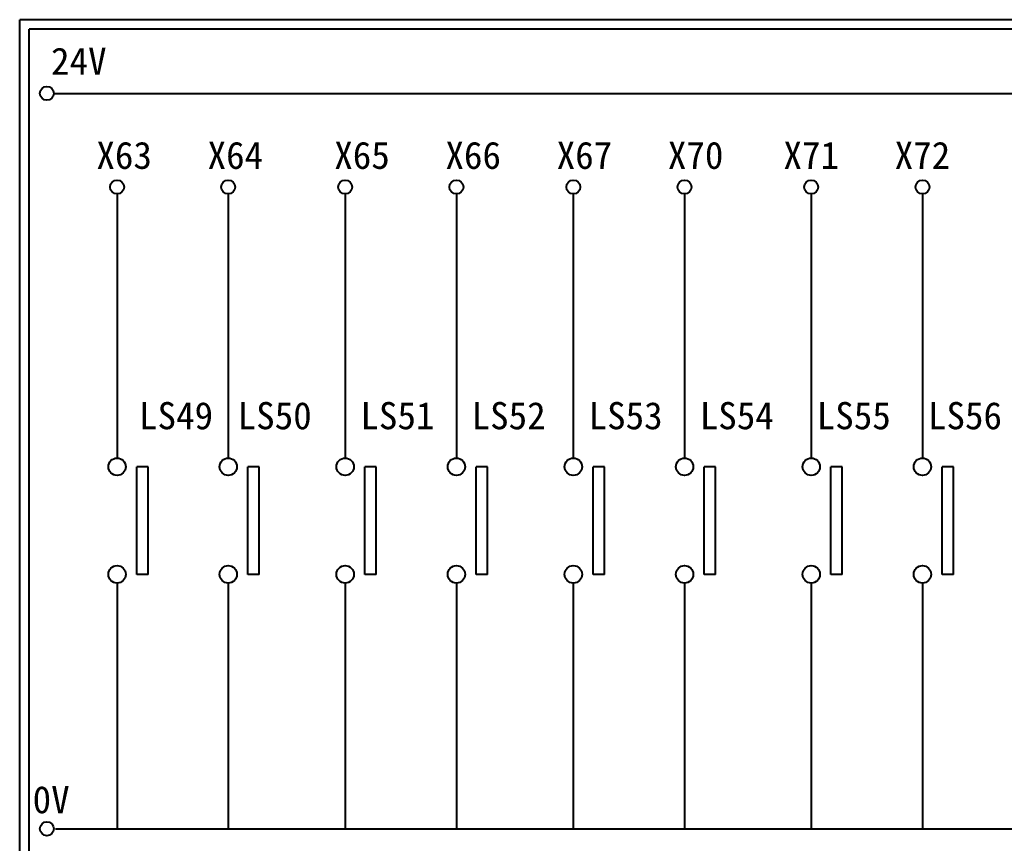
# Model space of a CAD drawing. Extents: x 275 to 562, y 265 to 469.
# Drawn here: x 274.9 to 405.2, y 360 to 468.9 of the extents above; entities that cross this region are included whole.
import ezdxf

# ---------------------------------------------------------------- set-up
doc = ezdxf.new("R2010")
doc.units = 0
doc.layers.get('0').update_dxf_attribs({"linetype": 'CONTINUOUS'})
doc.layers.add('圖框層', color=7, linetype='CONTINUOUS')
doc.layers.add('標尺寸層', color=3, linetype='CONTINUOUS')
doc.styles.add('STSL', font='kaiu.ttf')

msp = doc.modelspace()

# ---------------------------------------------------------------- linework, layer by layer
for p, q in [((291.88, 409.78), (290.38, 409.78)), ((306.6, 409.78), (305.09, 409.78)), ((322.07, 409.78), (320.57, 409.78)), ((336.79, 409.78), (335.28, 409.78)), ((352.26, 409.78), (350.76, 409.78)), ((366.97, 409.78), (365.47, 409.78)), ((383.74, 409.78), (382.23, 409.78)), ((398.45, 409.78), (396.94, 409.78)), ((291.88, 395.55), (290.38, 395.55)), ((306.6, 395.55), (305.09, 395.55)), ((322.07, 395.55), (320.57, 395.55)), ((336.79, 395.55), (335.28, 395.55)), ((352.26, 395.55), (350.76, 395.55)), ((366.97, 395.55), (365.47, 395.55)), ((383.74, 395.55), (382.23, 395.55)), ((398.45, 395.55), (396.94, 395.55))]:
    msp.add_line(p, q)
at = {"layer": '圖框層', "color": 7}
for p, q in [((561.9, 468.91), (274.9, 468.91)), ((274.9, 264.95), (274.9, 468.91)), ((560.65, 467.66), (276.15, 467.66)), ((276.15, 266.2), (276.15, 467.66))]:
    msp.add_line(p, q, dxfattribs=at)
at = {"layer": '標尺寸層', "color": 7}
for p, q in [((279.42, 459.17), (557.02, 459.17)), ((287.78, 445.86), (287.78, 410.93)), ((302.49, 445.86), (302.49, 410.93)), ((317.96, 445.86), (317.96, 410.93)), ((332.68, 445.86), (332.68, 410.93)), ((348.15, 445.86), (348.15, 410.93)), ((362.87, 445.86), (362.87, 410.93)), ((379.63, 445.86), (379.63, 410.93)), ((394.34, 445.86), (394.34, 410.93)), ((290.38, 395.55), (290.38, 409.78)), ((291.88, 395.55), (291.88, 409.78)), ((305.09, 395.55), (305.09, 409.78)), ((306.6, 395.55), (306.6, 409.78)), ((320.57, 395.55), (320.57, 409.78)), ((322.07, 395.55), (322.07, 409.78)), ((335.28, 395.55), (335.28, 409.78)), ((336.79, 395.55), (336.79, 409.78)), ((350.76, 395.55), (350.76, 409.78)), ((352.26, 395.55), (352.26, 409.78)), ((365.47, 395.55), (365.47, 409.78)), ((366.97, 395.55), (366.97, 409.78)), ((382.23, 395.55), (382.23, 409.78)), ((383.74, 395.55), (383.74, 409.78)), ((396.94, 395.55), (396.94, 409.78)), ((398.45, 395.55), (398.45, 409.78)), ((287.78, 394.41), (287.78, 361.9)), ((287.78, 394.4), (287.78, 361.9)), ((302.49, 394.41), (302.49, 361.9)), ((302.49, 394.4), (302.49, 361.9)), ((317.96, 394.41), (317.96, 361.9)), ((317.96, 394.4), (317.96, 361.9)), ((332.68, 394.41), (332.68, 361.9)), ((332.68, 394.4), (332.68, 361.9)), ((348.15, 394.41), (348.15, 361.9)), ((348.15, 394.4), (348.15, 361.9)), ((362.87, 394.41), (362.87, 361.9)), ((362.87, 394.4), (362.87, 361.9)), ((379.63, 394.41), (379.63, 361.9)), ((379.63, 394.4), (379.63, 361.9)), ((394.34, 394.41), (394.34, 361.9)), ((394.34, 394.4), (394.34, 361.9)), ((279.63, 361.9), (557.5, 361.9))]:
    msp.add_line(p, q, dxfattribs=at)
for centre, radius in [((278.5, 459.17), 0.92), ((287.78, 446.78), 0.92), ((287.78, 446.78), 0.92), ((302.49, 446.78), 0.92), ((317.96, 446.78), 0.92), ((317.96, 446.78), 0.92), ((332.68, 446.78), 0.92), ((348.15, 446.78), 0.92), ((348.15, 446.78), 0.92), ((362.87, 446.78), 0.92), ((379.63, 446.78), 0.92), ((379.63, 446.78), 0.92), ((394.34, 446.78), 0.92), ((287.78, 409.78), 1.15), ((302.49, 409.78), 1.15), ((317.96, 409.78), 1.15), ((332.68, 409.78), 1.15), ((348.15, 409.78), 1.15), ((362.87, 409.78), 1.15), ((379.63, 409.78), 1.15), ((394.34, 409.78), 1.15), ((287.78, 395.55), 1.15), ((302.49, 395.55), 1.15), ((317.96, 395.55), 1.15), ((332.68, 395.55), 1.15), ((348.15, 395.55), 1.15), ((362.87, 395.55), 1.15), ((379.63, 395.55), 1.15), ((394.34, 395.55), 1.15), ((278.5, 361.9), 0.92)]:
    msp.add_circle(centre, radius, dxfattribs=at)

# ---------------------------------------------------------------- texts
at = {"layer": '圖框層', "color": 4, "style": 'STSL'}
for s, p in [('24V', (279.05, 461.63)), ('X63', (285.05, 449.18)), ('X64 ', (299.76, 449.18)), ('X65', (316.52, 449.18)), ('X66', (331.23, 449.18)), ('X67', (345.95, 449.18)), ('X70', (360.66, 449.18)), ('X71', (375.95, 449.18)), ('X72', (390.67, 449.18)), ('LS49', (290.69, 414.74)), ('LS50 ', (303.74, 414.74)), ('LS51 ', (319.98, 414.74)), ('LS52 ', (334.69, 414.74)), ('LS53 ', (350.17, 414.74)), ('LS54 ', (364.88, 414.74)), ('LS55 ', (380.36, 414.74)), ('LS56 ', (395.07, 414.74)), ('0V', (276.61, 363.95))]:
    msp.add_text(s, height=3.6, dxfattribs=at).set_placement(p)

doc.saveas('drawing.dxf')
